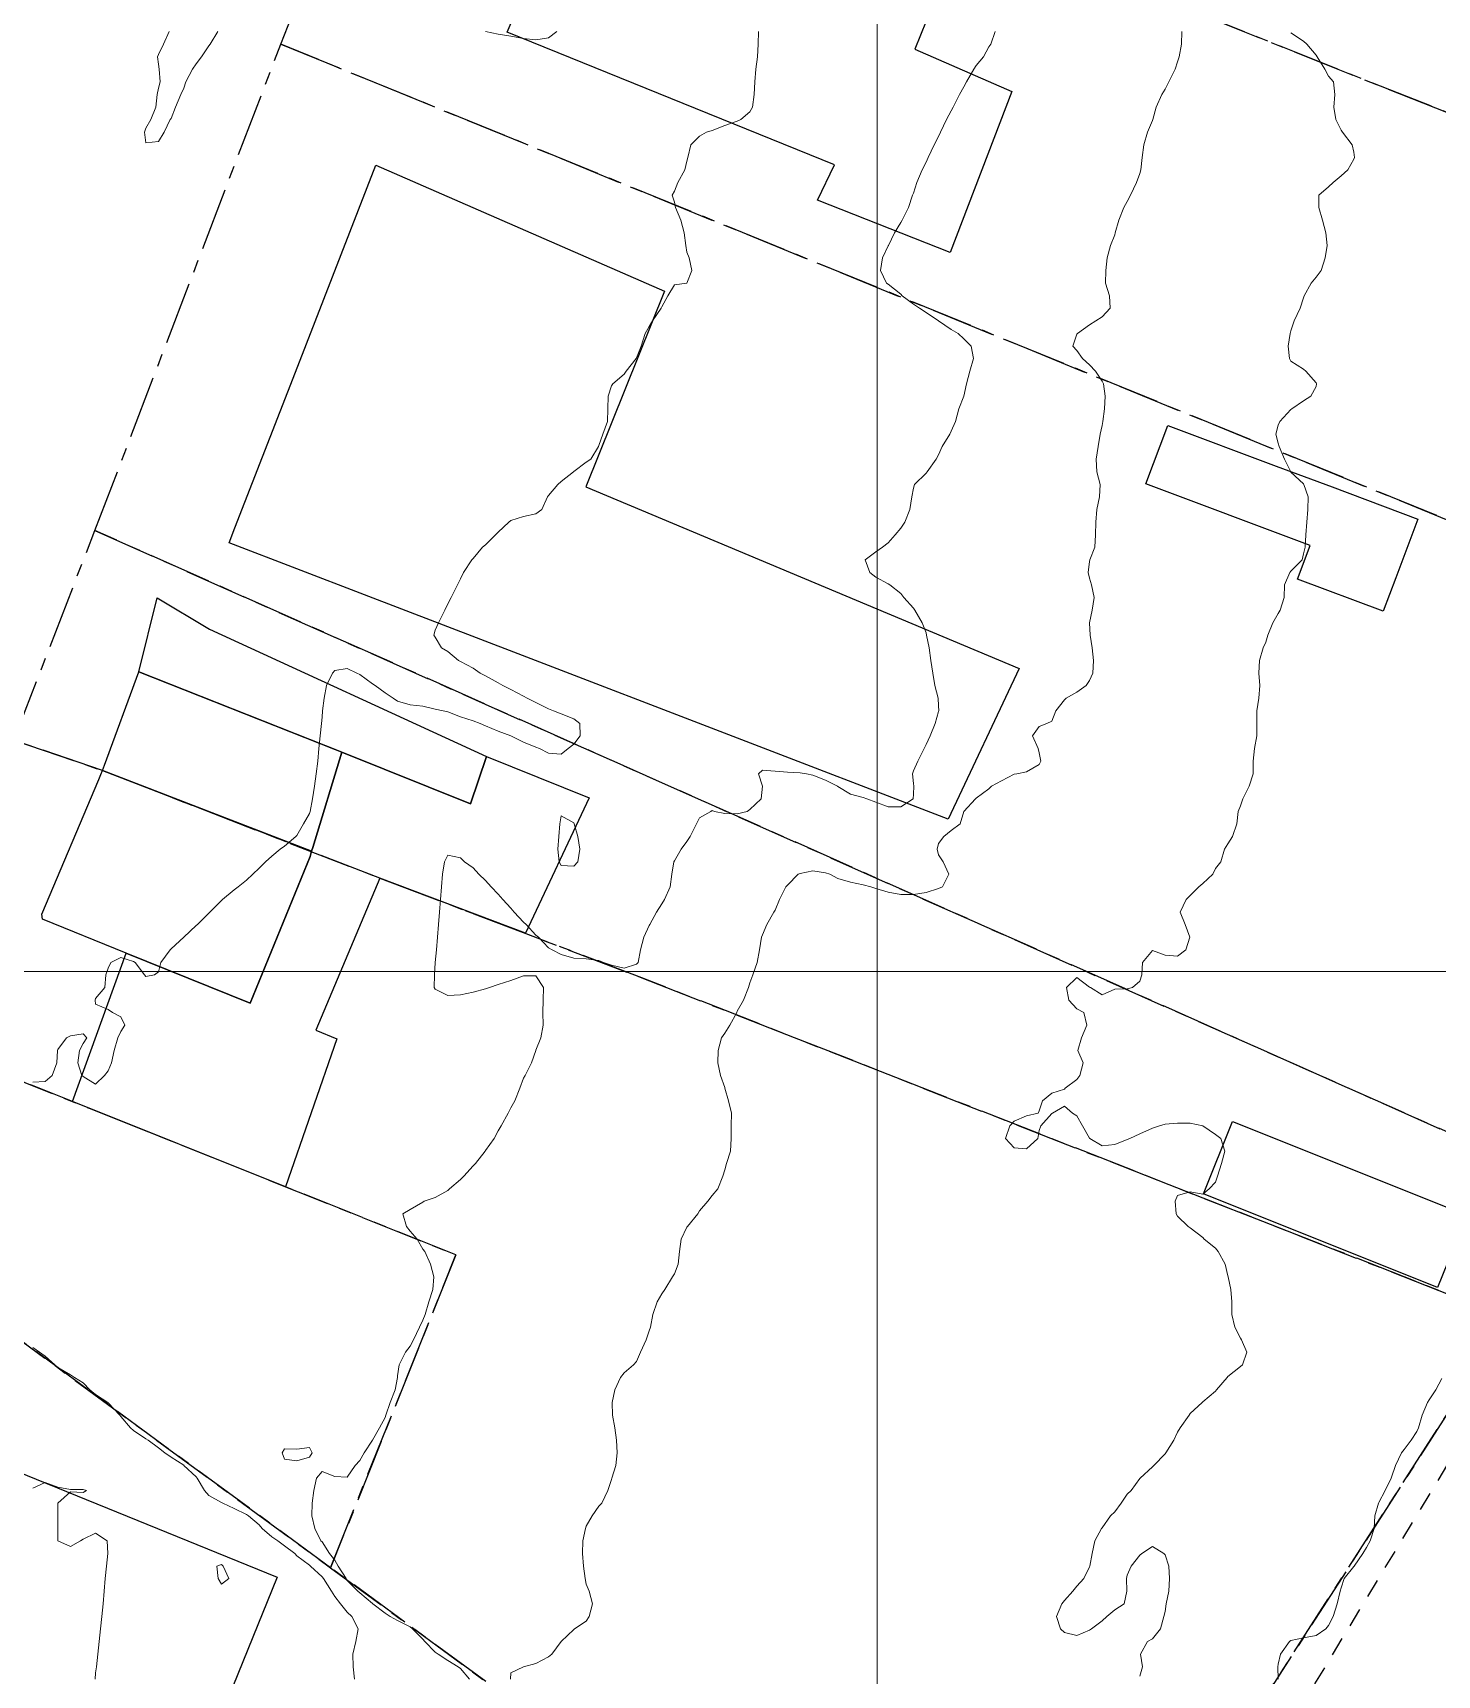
# Model space of a CAD drawing. Header units: centimetres. Extents: x 0 to 642158, y -847 to 649707.
# Drawn here: x 615833.3 to 615889.1, y 620159.4 to 620224.7 of the extents above; entities that cross this region are included whole.
import ezdxf

# ---------------------------------------------------------------- set-up
doc = ezdxf.new("R2010")
doc.units = ezdxf.units.CM
doc.header["$MEASUREMENT"] = 0
doc.linetypes.add('CENTERX2', pattern=[4, 2.5, -0.5, 0.5, -0.5])
doc.linetypes.add('JIS_02_0.7', pattern=[1.35, 0.75, -0.6])
for name, color, linetype, lineweight in [('MEV_grille', 254, 'Continuous', 9), ('WAL_parcellaire agricole', 7, 'JIS_02_0.7', 25), ('WAL_topographie 0.5', 253, 'Continuous', 20)]:
    doc.layers.add(name, color=color, linetype=linetype, lineweight=lineweight)
doc.layers.add('SPW_batiments', color=7, linetype='Continuous')
doc.layers.add('SPW_parcellaire cadastral', color=7, linetype='CENTERX2', lineweight=25, true_color=0xff0542)

# ---------------------------------------------------------------- blocks, each defined once
blk = doc.blocks.new('*U114')
at = {"layer": 'MEV_grille', "transparency": 33554687}
blk.add_lwpolyline([(-1338.461, 0), (1338.461, 0)], dxfattribs=at)
blk = doc.blocks.new('*U115')
at = {"layer": 'MEV_grille', "color": 0, "linetype": 'ByBlock', "lineweight": -2, "transparency": 16777216}
blk.add_blockref('*U114', (0, -2200), dxfattribs=at)
blk = doc.blocks.new('*U112')
at = {"layer": 'MEV_grille', "transparency": 33554687}
blk.add_lwpolyline([(0, 1825.476), (0, -1825.476)], dxfattribs=at)
blk = doc.blocks.new('*U113')
at = {"layer": 'MEV_grille', "color": 0, "linetype": 'ByBlock', "lineweight": -2, "transparency": 16777216}
blk.add_blockref('*U112', (500, 0), dxfattribs=at)

msp = doc.modelspace()

# ---------------------------------------------------------------- linework, layer by layer
at = {"layer": 'SPW_batiments'}
for points in [[(615869.211, 620226.284), (615868.311, 620224.05), (615872.161, 620222.368), (615869.712, 620215.967), (615864.444, 620218.05), (615865.111, 620219.45), (615852.111, 620224.732), (615852.222, 620225.001), (615853.443, 620227.948), (615855.127, 620232.015), (615869.211, 620226.284)], [(615843.78, 620211.449), (615846.883, 620219.439), (615858.363, 620214.427), (615855.225, 620206.654), (615872.454, 620199.434), (615869.627, 620193.446), (615852.542, 620200.01), (615846.43, 620202.358), (615841.052, 620204.424), (615841.282, 620205.017), (615843.78, 620211.449)], [(615884.012, 620204.317), (615877.49, 620206.766), (615878.364, 620209.095), (615882.671, 620207.478), (615884.886, 620206.646), (615888.296, 620205.366), (615887.422, 620203.037), (615886.922, 620201.705), (615883.512, 620202.985), (615884.012, 620204.317)], [(615845.532, 620196.103), (615837.468, 620199.301), (615838.192, 620202.245), (615840.277, 620200.992), (615851.281, 620195.932), (615850.648, 620194.048), (615845.532, 620196.103)], [(615845.272, 620196.206), (615845.532, 620196.103), (615844.38, 620192.313), (615844.334, 620192.17), (615836.024, 620195.372), (615836.101, 620195.584), (615837.468, 620199.301), (615845.272, 620196.206)], [(615850.648, 620194.048), (615851.281, 620195.932), (615855.364, 620194.283), (615852.832, 620188.916), (615847.048, 620191.098), (615844.499, 620185.048), (615845.333, 620184.715), (615843.299, 620178.832), (615834.833, 620182.214), (615836.968, 620188.114), (615841.891, 620186.122), (615844.278, 620191.951), (615844.334, 620192.17), (615844.38, 620192.313), (615845.532, 620196.103), (615850.648, 620194.048)], [(615844.334, 620192.17), (615844.278, 620191.951), (615841.891, 620186.122), (615836.968, 620188.114), (615833.632, 620189.463), (615833.617, 620189.664), (615835.871, 620195.012), (615835.959, 620195.22), (615836.024, 620195.372), (615844.334, 620192.17)], [(615880.932, 620181.429), (615890.239, 620177.701), (615889.084, 620174.818), (615879.778, 620178.546), (615880.932, 620181.429)], [(615842.968, 620163.315), (615839.269, 620154.197), (615826.119, 620159.513), (615827.366, 620162.59), (615828.608, 620165.66), (615829.818, 620168.646), (615842.968, 620163.315)]]:
    msp.add_lwpolyline(points, dxfattribs=at)
at = {"layer": 'SPW_parcellaire cadastral'}
for points in [[(615891.917, 620173.613), (615895.065, 620178.511), (615907.563, 620197.954), (615915.913, 620210.944), (615922.479, 620221.159), (615926.892, 620228.023), (615935.274, 620241.065), (615943.12, 620253.27), (615952.038, 620267.144), (615960.558, 620280.975), (615961.505, 620282.512), (615982.334, 620272.36), (615981.524, 620270.44), (615983.554, 620269.58), (615984.324, 620271.39), (616031.659, 620248.331), (615953.145, 620127.255), (615929.465, 620143.854), (615915.182, 620112.256), (615895.058, 620127.02), (615872.572, 620143.518), (615891.917, 620173.613)], [(615868.534, 620229.874), (615873.289, 620241.566), (615900.053, 620230.547), (615915.609, 620224.194), (615912.729, 620217.223), (615911.129, 620212.89), (615868.534, 620229.874)], [(615868.534, 620229.874), (615911.129, 620212.89), (615913.816, 620211.797), (615915.913, 620210.944), (615907.563, 620197.954), (615843.11, 620224.247), (615848.488, 620238.01), (615868.534, 620229.874)], [(615895.065, 620178.511), (615835.721, 620204.915), (615843.11, 620224.247), (615907.563, 620197.954), (615895.065, 620178.511)], [(615895.065, 620178.511), (615891.917, 620173.613), (615857.458, 620187.135), (615847.048, 620191.098), (615836.024, 620195.373), (615832.499, 620196.579), (615835.721, 620204.915), (615895.065, 620178.511)], [(615827.99, 620184.96), (615832.499, 620196.579), (615836.024, 620195.373), (615847.048, 620191.098), (615857.458, 620187.135), (615891.917, 620173.613), (615872.572, 620143.518), (615857.709, 620154.423), (615845.087, 620163.684), (615850.066, 620176.124), (615842.638, 620179.096), (615835.492, 620181.951), (615827.99, 620184.96)], [(615827.99, 620184.96), (615835.492, 620181.951), (615842.638, 620179.096), (615850.066, 620176.124), (615845.087, 620163.684), (615825.268, 620178.225), (615827.99, 620184.96)], [(615852.206, 620145.33), (615817.265, 620160.04), (615825.268, 620178.225), (615845.087, 620163.684), (615857.709, 620154.423), (615852.206, 620145.33)]]:
    msp.add_lwpolyline(points, dxfattribs=at)
at = {"layer": 'WAL_parcellaire agricole'}
msp.add_lwpolyline([(615877.22, 620147.518), (615924.71, 620226.023), (615928.647, 620227.83), (615931.997, 620231.311), (615943.094, 620247.952), (615951.343, 620258.273), (615960.371, 620278.134), (615993.264, 620331.947), (616017.942, 620372.032), (615963.19, 620391.276), (615973.037, 620417.176), (616056.597, 620386.744), (616059.267, 620380.924), (616063.397, 620381.285), (616066.427, 620382.985), (616069.336, 620390.146), (616076.375, 620398.886), (616078.075, 620402.286), (616081.594, 620403.867), (616125.44, 620371.795), (616138.159, 620363.094), (616141.274, 620365.797), (616150.914, 620359.078), (615936.082, 620036.976)], dxfattribs=at)
at = {"layer": 'WAL_topographie 0.5'}
for points in [[(615862.099, 620224.75), (615862.08, 620224.25), (615862.052, 620223.75), (615861.989, 620223.25), (615861.952, 620222.75), (615861.926, 620222.25), (615861.857, 620221.75), (615861.75, 620221.563), (615861.393, 620221.25), (615861.25, 620221.194), (615860.75, 620221.017), (615860.25, 620220.819), (615860.022, 620220.75), (615859.75, 620220.588), (615859.403, 620220.25), (615859.287, 620219.75), (615859.25, 620219.6), (615859.171, 620219.25), (615858.886, 620218.75), (615858.75, 620218.404), (615858.667, 620218.25), (615858.75, 620217.964), (615858.789, 620217.75), (615859.011, 620217.25), (615859.14, 620216.75), (615859.201, 620216.25), (615859.25, 620215.981), (615859.336, 620215.75), (615859.441, 620215.25), (615859.25, 620214.75), (615859.25, 620214.75), (615858.75, 620214.687), (615858.491, 620214.25), (615858.25, 620213.802), (615858.229, 620213.75), (615857.886, 620213.25), (615857.75, 620213.03), (615857.586, 620212.75), (615857.434, 620212.25), (615857.25, 620211.783), (615857.227, 620211.75), (615856.837, 620211.25), (615856.75, 620211.136), (615856.3, 620210.75), (615856.25, 620210.662), (615856.123, 620210.25), (615856.112, 620209.75), (615856.089, 620209.25), (615855.905, 620208.75), (615855.75, 620208.3), (615855.728, 620208.25), (615855.435, 620207.75), (615855.25, 620207.634), (615854.75, 620207.26), (615854.739, 620207.25), (615854.25, 620206.862), (615854.12, 620206.75), (615853.75, 620206.31), (615853.702, 620206.25), (615853.477, 620205.75), (615853.25, 620205.58), (615852.75, 620205.478), (615852.25, 620205.311), (615852.165, 620205.25), (615851.75, 620204.852), (615851.639, 620204.75), (615851.25, 620204.352), (615851.129, 620204.25), (615850.75, 620203.798), (615850.703, 620203.75), (615850.375, 620203.25), (615850.25, 620203), (615850.125, 620202.75), (615849.875, 620202.25), (615849.75, 620202), (615849.625, 620201.75), (615849.375, 620201.25), (615849.25, 620200.95), (615849.185, 620200.75), (615849.25, 620200.67), (615849.5, 620200.25), (615849.75, 620200.104), (615850.175, 620199.75), (615850.25, 620199.71), (615850.75, 620199.439), (615851.026, 620199.25), (615851.25, 620199.133), (615851.75, 620198.863), (615851.938, 620198.75), (615852.25, 620198.592), (615852.75, 620198.332), (615852.897, 620198.25), (615853.25, 620198.073), (615853.75, 620197.832), (615853.944, 620197.75), (615854.25, 620197.627), (615854.75, 620197.434), (615854.992, 620197.25), (615855, 620196.75), (615854.75, 620196.426), (615854.53, 620196.25), (615854.25, 620196.024), (615853.75, 620196.062), (615853.391, 620196.25), (615853.25, 620196.306), (615852.75, 620196.5), (615852.25, 620196.75), (615852.25, 620196.75), (615851.75, 620196.935), (615851.25, 620197.148), (615851.028, 620197.25), (615850.75, 620197.344), (615850.25, 620197.515), (615849.75, 620197.706), (615849.562, 620197.75), (615849.25, 620197.81), (615848.75, 620197.933), (615848.25, 620197.983), (615847.75, 620198.127), (615847.573, 620198.25), (615847.25, 620198.458), (615846.853, 620198.75), (615846.75, 620198.821), (615846.25, 620199.198), (615846.125, 620199.25), (615845.75, 620199.437), (615845.25, 620199.345), (615845.157, 620199.25), (615844.925, 620198.75), (615844.831, 620198.25), (615844.77, 620197.75), (615844.75, 620197.5), (615844.728, 620197.25), (615844.673, 620196.75), (615844.623, 620196.25), (615844.578, 620195.75), (615844.513, 620195.25), (615844.446, 620194.75), (615844.373, 620194.25), (615844.27, 620193.75), (615844.25, 620193.667), (615844.012, 620193.25), (615843.75, 620192.792), (615843.705, 620192.75), (615843.25, 620192.365), (615843.083, 620192.25), (615842.75, 620191.977), (615842.5, 620191.75), (615842.25, 620191.5), (615842, 620191.25), (615841.75, 620191.023), (615841.417, 620190.75), (615841.25, 620190.635), (615840.795, 620190.25), (615840.75, 620190.208), (615840.292, 620189.75), (615840.25, 620189.708), (615839.792, 620189.25), (615839.75, 620189.214), (615839.25, 620188.75), (615839.25, 620188.75), (615838.75, 620188.286), (615838.708, 620188.25), (615838.344, 620187.75), (615838.25, 620187.375), (615838.083, 620187.25), (615837.75, 620187.183), (615837.694, 620187.25), (615837.321, 620187.75), (615837.25, 620187.783), (615836.75, 620187.942), (615836.35, 620187.75), (615836.25, 620187.523), (615836.15, 620187.25), (615836.114, 620186.75), (615835.75, 620186.306), (615835.731, 620186.25), (615835.75, 620186.083), (615836.25, 620185.875), (615836.417, 620185.75), (615836.75, 620185.583), (615836.917, 620185.25), (615836.75, 620185), (615836.632, 620184.75), (615836.486, 620184.25), (615836.381, 620183.75), (615836.25, 620183.434), (615836.104, 620183.25), (615835.75, 620182.91), (615835.25, 620183.208), (615835.208, 620183.25), (615835.042, 620183.75), (615835.111, 620184.25), (615835.25, 620184.527), (615835.404, 620184.75), (615835.25, 620184.904), (615834.75, 620184.824), (615834.594, 620184.75), (615834.25, 620184.291), (615834.236, 620184.25), (615834.212, 620183.75), (615834.021, 620183.25), (615833.75, 620183.009), (615833.25, 620182.985)], [(615838.676, 620224.75), (615838.445, 620224.25), (615838.25, 620223.838), (615838.215, 620223.75), (615838.25, 620223.45), (615838.277, 620223.25), (615838.319, 620222.75), (615838.25, 620222.501), (615838.202, 620222.25), (615838.139, 620221.75), (615837.941, 620221.25), (615837.75, 620220.908), (615837.698, 620220.75), (615837.75, 620220.321), (615838.25, 620220.379), (615838.48, 620220.75), (615838.706, 620221.25), (615838.75, 620221.296), (615838.922, 620221.75), (615839.136, 620222.25), (615839.25, 620222.5), (615839.335, 620222.75), (615839.598, 620223.25), (615839.75, 620223.462), (615839.952, 620223.75), (615840.25, 620224.187), (615840.298, 620224.25), (615840.613, 620224.75)], [(615871.496, 620224.75), (615871.327, 620224.25), (615871.25, 620224.139), (615871.039, 620223.75), (615870.75, 620223.402), (615870.651, 620223.25), (615870.353, 620222.75), (615870.25, 620222.55), (615870.077, 620222.25), (615869.823, 620221.75), (615869.75, 620221.599), (615869.56, 620221.25), (615869.327, 620220.75), (615869.25, 620220.581), (615869.073, 620220.25), (615868.831, 620219.75), (615868.75, 620219.563), (615868.594, 620219.25), (615868.392, 620218.75), (615868.25, 620218.327), (615868.219, 620218.25), (615868.055, 620217.75), (615867.807, 620217.25), (615867.75, 620217.156), (615867.5, 620216.75), (615867.256, 620216.25), (615867.25, 620216.237), (615867.024, 620215.75), (615866.939, 620215.25), (615867.184, 620214.75), (615867.25, 620214.706), (615867.75, 620214.306), (615867.803, 620214.25), (615868.25, 620213.92), (615868.486, 620213.75), (615868.75, 620213.582), (615869.247, 620213.25), (615869.25, 620213.248), (615869.75, 620212.913), (615870.033, 620212.75), (615870.25, 620212.533), (615870.54, 620212.25), (615870.643, 620211.75), (615870.496, 620211.25), (615870.363, 620210.75), (615870.25, 620210.25), (615870.25, 620210.25), (615870.052, 620209.75), (615869.917, 620209.25), (615869.75, 620208.87), (615869.696, 620208.75), (615869.392, 620208.25), (615869.25, 620207.923), (615869.156, 620207.75), (615868.794, 620207.25), (615868.75, 620207.197), (615868.291, 620206.75), (615868.25, 620206.6), (615868.184, 620206.25), (615868.113, 620205.75), (615867.906, 620205.25), (615867.75, 620205.009), (615867.529, 620204.75), (615867.25, 620204.422), (615867.023, 620204.25), (615866.75, 620204.068), (615866.33, 620203.75), (615866.513, 620203.25), (615866.75, 620203.058), (615867.25, 620202.8), (615867.317, 620202.75), (615867.75, 620202.408), (615867.87, 620202.25), (615868.25, 620201.828), (615868.301, 620201.75), (615868.596, 620201.25), (615868.75, 620200.846), (615868.776, 620200.75), (615868.871, 620200.25), (615868.947, 620199.75), (615869.016, 620199.25), (615869.107, 620198.75), (615869.235, 620198.25), (615869.25, 620197.95), (615869.257, 620197.75), (615869.25, 620197.726), (615869.116, 620197.25), (615868.911, 620196.75), (615868.75, 620196.409), (615868.677, 620196.25), (615868.429, 620195.75), (615868.25, 620195.36), (615868.207, 620195.25), (615868.25, 620194.859), (615868.26, 620194.75), (615868.25, 620194.438), (615868.243, 620194.25), (615867.75, 620193.933), (615867.25, 620193.936), (615866.75, 620194.111), (615866.399, 620194.25), (615866.25, 620194.303), (615865.75, 620194.436), (615865.25, 620194.739), (615865.232, 620194.75), (615864.75, 620194.991), (615864.25, 620195.193), (615864, 620195.25), (615863.75, 620195.287), (615863.25, 620195.309), (615862.75, 620195.356), (615862.25, 620195.391), (615862.088, 620195.25), (615862.25, 620194.75), (615862.25, 620194.75), (615862.25, 620194.75), (615862.194, 620194.25), (615861.75, 620193.829), (615861.639, 620193.75), (615861.25, 620193.655), (615860.75, 620193.672), (615860.35, 620193.75), (615860.25, 620193.787), (615860.203, 620193.75), (615859.75, 620193.49), (615859.632, 620193.25), (615859.384, 620192.75), (615859.25, 620192.551), (615859.025, 620192.25), (615858.75, 620191.782), (615858.731, 620191.75), (615858.645, 620191.25), (615858.582, 620190.75), (615858.353, 620190.25), (615858.25, 620190.079), (615858.043, 620189.75), (615857.769, 620189.25), (615857.75, 620189.209), (615857.54, 620188.75), (615857.407, 620188.25), (615857.311, 620187.75), (615857.25, 620187.671), (615856.75, 620187.522), (615856.25, 620187.643), (615855.935, 620187.75), (615855.75, 620187.826), (615855.25, 620187.884), (615854.75, 620187.918), (615854.25, 620188.056), (615853.889, 620188.25), (615853.75, 620188.321), (615853.345, 620188.75), (615853.25, 620188.833), (615852.855, 620189.25), (615852.75, 620189.353), (615852.378, 620189.75), (615852.25, 620189.897), (615851.931, 620190.25), (615851.75, 620190.461), (615851.471, 620190.75), (615851.25, 620191.003), (615850.983, 620191.25), (615850.75, 620191.502), (615850.415, 620191.75), (615850.25, 620191.906), (615849.75, 620192.007), (615849.614, 620191.75), (615849.541, 620191.25), (615849.497, 620190.75), (615849.458, 620190.25), (615849.419, 620189.75), (615849.373, 620189.25), (615849.334, 620188.75), (615849.29, 620188.25), (615849.25, 620187.75), (615849.25, 620187.75), (615849.216, 620187.25), (615849.207, 620186.75), (615849.25, 620186.678), (615849.75, 620186.427), (615850.25, 620186.462), (615850.75, 620186.564), (615851.25, 620186.7), (615851.401, 620186.75), (615851.75, 620186.866), (615852.25, 620187.023), (615852.75, 620187.214), (615853.25, 620187.217), (615853.55, 620186.75), (615853.54, 620186.25), (615853.522, 620185.75), (615853.533, 620185.25), (615853.446, 620184.75), (615853.25, 620184.262), (615853.247, 620184.25), (615853.068, 620183.75), (615852.819, 620183.25), (615852.75, 620183.139), (615852.606, 620182.75), (615852.409, 620182.25), (615852.25, 620181.968), (615852.145, 620181.75), (615851.873, 620181.25), (615851.75, 620181.05), (615851.583, 620180.75), (615851.25, 620180.27), (615851.236, 620180.25), (615850.844, 620179.75), (615850.75, 620179.655), (615850.378, 620179.25), (615850.25, 620179.113), (615849.818, 620178.75), (615849.75, 620178.684), (615849.25, 620178.397), (615848.804, 620178.25), (615848.75, 620178.219), (615848.25, 620177.928), (615847.965, 620177.75), (615848.101, 620177.25), (615848.25, 620177.069), (615848.528, 620176.75), (615848.75, 620176.352), (615848.837, 620176.25), (615849.057, 620175.75), (615849.189, 620175.25), (615849.149, 620174.75), (615848.996, 620174.25), (615848.842, 620173.75), (615848.75, 620173.522), (615848.62, 620173.25), (615848.388, 620172.75), (615848.25, 620172.489), (615848.069, 620172.25), (615847.816, 620171.75), (615847.75, 620171.306), (615847.741, 620171.25), (615847.654, 620170.75), (615847.46, 620170.25), (615847.288, 620169.75), (615847.25, 620169.655), (615847.028, 620169.25), (615846.75, 620168.75), (615846.75, 620168.75), (615846.418, 620168.25), (615846.25, 620167.943), (615846.06, 620167.75), (615845.75, 620167.289), (615845.25, 620167.309), (615844.75, 620167.515), (615844.525, 620167.25), (615844.416, 620166.75), (615844.35, 620166.25), (615844.344, 620165.75), (615844.456, 620165.25), (615844.698, 620164.75), (615844.75, 620164.708), (615845.04, 620164.25), (615845.25, 620163.982), (615845.392, 620163.75), (615845.701, 620163.25), (615845.75, 620163.183), (615846.166, 620162.75), (615846.25, 620162.681), (615846.75, 620162.262), (615846.762, 620162.25), (615847.25, 620161.881), (615847.45, 620161.75), (615847.75, 620161.588), (615848.25, 620161.328), (615848.344, 620161.25), (615848.75, 620160.839), (615848.834, 620160.75), (615849.25, 620160.33), (615849.357, 620160.25), (615849.75, 620160.002), (615850.153, 620159.75), (615850.25, 620159.674), (615850.612, 620159.25)], [(615851.25, 620224.75), (615851.75, 620224.644), (615852.25, 620224.569), (615852.75, 620224.48), (615853.25, 620224.42), (615853.75, 620224.499), (615854.084, 620224.75)], [(615878.911, 620224.75), (615878.902, 620224.25), (615878.808, 620223.75), (615878.75, 620223.545), (615878.653, 620223.25), (615878.395, 620222.75), (615878.25, 620222.464), (615878.123, 620222.25), (615877.9, 620221.75), (615877.761, 620221.25), (615877.75, 620221.214), (615877.559, 620220.75), (615877.409, 620220.25), (615877.341, 620219.75), (615877.285, 620219.25), (615877.25, 620219.104), (615877.119, 620218.75), (615876.882, 620218.25), (615876.75, 620218), (615876.607, 620217.75), (615876.408, 620217.25), (615876.274, 620216.75), (615876.25, 620216.676), (615876.078, 620216.25), (615875.944, 620215.75), (615875.891, 620215.25), (615875.89, 620214.75), (615876.044, 620214.25), (615876.065, 620213.75), (615875.75, 620213.413), (615875.5, 620213.25), (615875.25, 620213.094), (615874.766, 620212.75), (615874.75, 620212.719), (615874.59, 620212.25), (615874.75, 620212.067), (615874.97, 620211.75), (615875.25, 620211.504), (615875.48, 620211.25), (615875.75, 620210.85), (615875.805, 620210.75), (615875.876, 620210.25), (615875.848, 620209.75), (615875.783, 620209.25), (615875.75, 620209.088), (615875.667, 620208.75), (615875.588, 620208.25), (615875.512, 620207.75), (615875.533, 620207.25), (615875.67, 620206.75), (615875.649, 620206.25), (615875.533, 620205.75), (615875.496, 620205.25), (615875.489, 620204.75), (615875.466, 620204.25), (615875.267, 620203.75), (615875.25, 620203.679), (615875.193, 620203.25), (615875.25, 620203.019), (615875.323, 620202.75), (615875.427, 620202.25), (615875.36, 620201.75), (615875.25, 620201.25), (615875.274, 620200.75), (615875.358, 620200.25), (615875.41, 620199.75), (615875.384, 620199.25), (615875.25, 620198.947), (615875.121, 620198.75), (615874.75, 620198.491), (615874.315, 620198.25), (615874.25, 620198.18), (615873.914, 620197.75), (615873.75, 620197.341), (615873.55, 620197.25), (615873.25, 620197.125), (615872.977, 620196.75), (615873.214, 620196.25), (615873.25, 620196.083), (615873.315, 620195.75), (615873.25, 620195.619), (615872.75, 620195.328), (615872.361, 620195.25), (615872.25, 620195.228), (615871.75, 620194.97), (615871.356, 620194.75), (615871.25, 620194.65), (615870.75, 620194.282), (615870.711, 620194.25), (615870.25, 620193.75), (615870.25, 620193.75), (615870.111, 620193.25), (615869.75, 620192.995), (615869.459, 620192.75), (615869.25, 620192.477), (615869.196, 620192.25), (615869.25, 620192.023), (615869.434, 620191.75), (615869.661, 620191.25), (615869.401, 620190.75), (615869.25, 620190.685), (615868.75, 620190.524), (615868.25, 620190.443), (615867.75, 620190.441), (615867.25, 620190.534), (615866.75, 620190.689), (615866.561, 620190.75), (615866.25, 620190.829), (615865.75, 620190.943), (615865.25, 620191.089), (615864.925, 620191.25), (615864.75, 620191.312), (615864.25, 620191.385), (615863.75, 620191.287), (615863.671, 620191.25), (615863.25, 620190.819), (615863.177, 620190.75), (615862.926, 620190.25), (615862.75, 620189.819), (615862.706, 620189.75), (615862.426, 620189.25), (615862.25, 620188.844), (615862.207, 620188.75), (615862.132, 620188.25), (615862.045, 620187.75), (615861.864, 620187.25), (615861.75, 620186.938), (615861.694, 620186.75), (615861.495, 620186.25), (615861.25, 620185.804), (615861.229, 620185.75), (615860.948, 620185.25), (615860.75, 620184.929), (615860.623, 620184.75), (615860.486, 620184.25), (615860.48, 620183.75), (615860.587, 620183.25), (615860.75, 620182.779), (615860.759, 620182.75), (615860.903, 620182.25), (615861.015, 620181.75), (615861.009, 620181.25), (615861.009, 620180.75), (615860.981, 620180.25), (615860.818, 620179.75), (615860.75, 620179.5), (615860.682, 620179.25), (615860.475, 620178.75), (615860.25, 620178.485), (615860.083, 620178.25), (615859.75, 620177.869), (615859.68, 620177.75), (615859.266, 620177.25), (615859.25, 620177.226), (615859.023, 620176.75), (615858.957, 620176.25), (615858.897, 620175.75), (615858.75, 620175.365), (615858.682, 620175.25), (615858.375, 620174.75), (615858.25, 620174.571), (615858.07, 620174.25), (615857.895, 620173.75), (615857.795, 620173.25), (615857.75, 620173.1), (615857.625, 620172.75), (615857.403, 620172.25), (615857.25, 620171.883), (615857.125, 620171.75), (615856.75, 620171.434), (615856.61, 620171.25), (615856.385, 620170.75), (615856.273, 620170.25), (615856.294, 620169.75), (615856.38, 620169.25), (615856.454, 620168.75), (615856.474, 620168.25), (615856.417, 620167.75), (615856.269, 620167.25), (615856.25, 620167.188), (615856.11, 620166.75), (615855.869, 620166.25), (615855.75, 620166.131), (615855.483, 620165.75), (615855.25, 620165.338), (615855.214, 620165.25), (615855.107, 620164.75), (615855.103, 620164.25), (615855.143, 620163.75), (615855.201, 620163.25), (615855.25, 620163.028), (615855.359, 620162.75), (615855.5, 620162.25), (615855.368, 620161.75), (615855.25, 620161.563), (615854.781, 620161.25), (615854.75, 620161.234), (615854.25, 620160.75), (615854.25, 620160.75), (615853.875, 620160.25), (615853.75, 620160.138), (615853.25, 620159.882), (615852.75, 620159.75), (615852.75, 620159.75), (615852.25, 620159.5), (615852.24, 620159.25)], [(615883.25, 620224.7), (615883.75, 620224.365), (615883.88, 620224.25), (615884.25, 620223.817), (615884.298, 620223.75), (615884.597, 620223.25), (615884.75, 620222.971), (615884.942, 620222.75), (615884.996, 620222.25), (615884.961, 620221.75), (615885.04, 620221.25), (615885.25, 620220.831), (615885.297, 620220.75), (615885.684, 620220.25), (615885.75, 620219.959), (615885.785, 620219.75), (615885.75, 620219.682), (615885.508, 620219.25), (615885.25, 620219.011), (615884.936, 620218.75), (615884.75, 620218.581), (615884.366, 620218.25), (615884.36, 620217.75), (615884.513, 620217.25), (615884.642, 620216.75), (615884.69, 620216.25), (615884.617, 620215.75), (615884.448, 620215.25), (615884.25, 620214.986), (615884.057, 620214.75), (615883.779, 620214.25), (615883.75, 620214.171), (615883.617, 620213.75), (615883.381, 620213.25), (615883.25, 620212.85), (615883.217, 620212.75), (615883.137, 620212.25), (615883.192, 620211.75), (615883.25, 620211.643), (615883.75, 620211.324), (615883.848, 620211.25), (615884.25, 620210.792), (615884.271, 620210.75), (615884.25, 620210.643), (615884.046, 620210.25), (615883.75, 620210.076), (615883.295, 620209.75), (615883.25, 620209.72), (615882.807, 620209.25), (615882.75, 620209.1), (615882.659, 620208.75), (615882.75, 620208.382), (615882.782, 620208.25), (615882.997, 620207.75), (615883.244, 620207.25), (615883.25, 620207.24), (615883.75, 620206.771), (615883.769, 620206.75), (615883.937, 620206.25), (615883.929, 620205.75), (615883.884, 620205.25), (615883.849, 620204.75), (615883.812, 620204.25), (615883.75, 620203.984), (615883.701, 620203.75), (615883.25, 620203.306), (615883.206, 620203.25), (615883, 620202.75), (615882.987, 620202.25), (615882.829, 620201.75), (615882.75, 620201.611), (615882.536, 620201.25), (615882.34, 620200.75), (615882.25, 620200.481), (615882.153, 620200.25), (615882.01, 620199.75), (615881.983, 620199.25), (615882.017, 620198.75), (615881.983, 620198.25), (615881.899, 620197.75), (615881.897, 620197.25), (615881.893, 620196.75), (615881.803, 620196.25), (615881.75, 620195.75), (615881.75, 620195.25), (615881.75, 620195.25), (615881.598, 620194.75), (615881.343, 620194.25), (615881.25, 620193.972), (615881.161, 620193.75), (615881.106, 620193.25), (615880.926, 620192.75), (615880.75, 620192.467), (615880.607, 620192.25), (615880.464, 620191.75), (615880.25, 620191.477), (615880.15, 620191.25), (615879.75, 620190.88), (615879.591, 620190.75), (615879.25, 620190.401), (615879.083, 620190.25), (615878.855, 620189.75), (615879.044, 620189.25), (615879.232, 620188.75), (615879.074, 620188.25), (615878.75, 620187.996), (615878.25, 620188.034), (615877.75, 620188.226), (615877.35, 620187.75), (615877.321, 620187.25), (615877.25, 620187), (615876.95, 620186.75), (615876.75, 620186.702), (615876.25, 620186.683), (615875.75, 620186.462), (615875.281, 620186.75), (615875.25, 620186.76), (615874.75, 620187.141), (615874.333, 620186.75), (615874.425, 620186.25), (615874.75, 620185.908), (615875.023, 620185.75), (615875.139, 620185.25), (615874.929, 620184.75), (615874.783, 620184.25), (615874.991, 620183.75), (615874.861, 620183.25), (615874.75, 620183.09), (615874.278, 620182.75), (615874.25, 620182.708), (615873.75, 620182.555), (615873.383, 620182.25), (615873.25, 620181.85), (615873.211, 620181.75), (615872.75, 620181.648), (615872.25, 620181.438), (615872.077, 620181.25), (615871.914, 620180.75), (615872.25, 620180.375), (615872.75, 620180.34), (615873.19, 620180.75), (615873.25, 620181.062), (615873.311, 620181.25), (615873.75, 620181.739), (615873.783, 620181.75), (615874.25, 620182.03), (615874.568, 620181.75), (615874.75, 620181.645), (615874.964, 620181.25), (615875.25, 620180.762), (615875.262, 620180.75), (615875.75, 620180.45), (615876.25, 620180.508), (615876.75, 620180.703), (615876.855, 620180.75), (615877.25, 620180.937), (615877.75, 620181.152), (615878.025, 620181.25), (615878.25, 620181.316), (615878.75, 620181.35), (615879.25, 620181.361), (615879.75, 620181.25), (615879.75, 620181.25), (615880.25, 620180.909), (615880.462, 620180.75), (615880.62, 620180.25), (615880.489, 620179.75), (615880.335, 620179.25), (615880.25, 620179.016), (615880, 620178.75), (615879.75, 620178.528), (615879.25, 620178.631), (615878.75, 620178.481), (615878.656, 620178.25), (615878.696, 620177.75), (615878.75, 620177.655), (615879.175, 620177.25), (615879.25, 620177.198), (615879.75, 620176.813), (615879.798, 620176.75), (615880.25, 620176.382), (615880.356, 620176.25), (615880.636, 620175.75), (615880.75, 620175.286), (615880.759, 620175.25), (615880.865, 620174.75), (615880.904, 620174.25), (615880.907, 620173.75), (615881.019, 620173.25), (615881.25, 620172.804), (615881.293, 620172.75), (615881.506, 620172.25), (615881.324, 620171.75), (615881.25, 620171.679), (615880.75, 620171.282), (615880.719, 620171.25), (615880.3, 620170.75), (615880.25, 620170.704), (615879.75, 620170.279), (615879.722, 620170.25), (615879.25, 620169.814), (615879.202, 620169.75), (615878.857, 620169.25), (615878.75, 620169.068), (615878.596, 620168.75), (615878.279, 620168.25), (615878.25, 620168.212), (615877.8, 620167.75), (615877.75, 620167.689), (615877.267, 620167.25), (615877.25, 620167.232), (615876.904, 620166.75), (615876.75, 620166.614), (615876.5, 620166.25), (615876.25, 620165.91), (615876.087, 620165.75), (615875.75, 620165.266), (615875.728, 620165.25), (615875.453, 620164.75), (615875.353, 620164.25), (615875.267, 620163.75), (615875.25, 620163.725), (615875.018, 620163.25), (615874.75, 620162.953), (615874.587, 620162.75), (615874.25, 620162.381), (615874.146, 620162.25), (615873.941, 620161.75), (615874.1, 620161.25), (615874.25, 620161.105), (615874.75, 620160.984), (615875.25, 620161.2), (615875.326, 620161.25), (615875.75, 620161.576), (615875.933, 620161.75), (615876.25, 620162.01), (615876.625, 620162.25), (615876.728, 620162.75), (615876.721, 620163.25), (615876.75, 620163.393), (615876.897, 620163.75), (615877.25, 620164.179), (615877.327, 620164.25), (615877.75, 620164.525), (615878.208, 620164.25), (615878.25, 620164.2), (615878.395, 620163.75), (615878.433, 620163.25), (615878.403, 620162.75), (615878.289, 620162.25), (615878.25, 620161.938), (615878.204, 620161.75), (615878.071, 620161.25), (615877.75, 620160.859), (615877.558, 620160.75), (615877.274, 620160.25), (615877.355, 620159.75), (615877.25, 620159.375)], [(615854.91, 620191.75), (615854.75, 620191.572), (615854.25, 620191.606), (615854.168, 620191.75), (615854.124, 620192.25), (615854.154, 620192.75), (615854.2, 620193.25), (615854.25, 620193.576), (615854.75, 620193.3), (615854.765, 620193.25), (615854.909, 620192.75), (615854.995, 620192.25), (615854.91, 620191.75)], [(615833.25, 620172.443), (615833.518, 620172.25), (615833.75, 620172.099), (615834.133, 620171.75), (615834.25, 620171.643), (615834.75, 620171.353), (615834.907, 620171.25), (615835.25, 620171.028), (615835.526, 620170.75), (615835.75, 620170.568), (615836.23, 620170.25), (615836.25, 620170.237), (615836.71, 620169.75), (615836.75, 620169.697), (615837.133, 620169.25), (615837.25, 620169.14), (615837.75, 620168.811), (615837.833, 620168.75), (615838.25, 620168.454), (615838.506, 620168.25), (615838.75, 620168.08), (615839.25, 620167.755), (615839.258, 620167.75), (615839.75, 620167.295), (615839.784, 620167.25), (615840.077, 620166.75), (615840.25, 620166.562), (615840.75, 620166.278), (615840.809, 620166.25), (615841.25, 620166.041), (615841.75, 620165.803), (615841.824, 620165.75), (615842.25, 620165.389), (615842.374, 620165.25), (615842.75, 620164.914), (615842.994, 620164.75), (615843.25, 620164.555), (615843.662, 620164.25), (615843.75, 620164.162), (615844.25, 620163.786), (615844.294, 620163.75), (615844.75, 620163.318), (615844.805, 620163.25), (615845.125, 620162.75), (615845.25, 620162.544), (615845.476, 620162.25), (615845.75, 620161.917), (615845.932, 620161.75), (615846.181, 620161.25), (615846.095, 620160.75), (615845.97, 620160.25), (615845.988, 620159.75), (615846.042, 620159.25)], [(615889.25, 620171.213), (615889.005, 620170.75), (615888.75, 620170.356), (615888.676, 620170.25), (615888.464, 620169.75), (615888.322, 620169.25), (615888.25, 620169.097), (615888.033, 620168.75), (615887.75, 620168.388), (615887.648, 620168.25), (615887.406, 620167.75), (615887.25, 620167.281), (615887.237, 620167.25), (615887, 620166.75), (615886.75, 620166.276), (615886.735, 620166.25), (615886.583, 620165.75), (615886.557, 620165.25), (615886.403, 620164.75), (615886.25, 620164.493), (615886.105, 620164.25), (615885.764, 620163.75), (615885.75, 620163.728), (615885.363, 620163.25), (615885.25, 620162.885), (615885.216, 620162.75), (615885.096, 620162.25), (615884.932, 620161.75), (615884.75, 620161.389), (615884.635, 620161.25), (615884.25, 620160.992), (615883.75, 620160.899), (615883.25, 620160.785), (615883.199, 620160.75), (615882.833, 620160.25), (615882.75, 620159.857), (615882.735, 620159.75), (615882.745, 620159.25)], [(615844.25, 620168.083), (615844.35, 620168.25), (615844.25, 620168.464), (615843.75, 620168.396), (615843.25, 620168.417), (615843.167, 620168.25), (615843.25, 620168), (615843.75, 620167.932), (615844.25, 620168.083)], [(615833.25, 620166.85), (615833.75, 620167.075), (615834.25, 620166.889), (615834.75, 620166.789), (615835.25, 620166.79), (615835.393, 620166.75), (615835.25, 620166.679), (615834.75, 620166.705), (615834.25, 620166.25), (615834.25, 620165.75), (615834.25, 620165.25), (615834.25, 620164.75), (615834.75, 620164.528), (615835.15, 620164.75), (615835.25, 620164.813), (615835.75, 620165.059), (615836.214, 620164.75), (615836.234, 620164.25), (615836.186, 620163.75), (615836.125, 620163.25), (615836.083, 620162.75), (615836.047, 620162.25), (615836, 620161.75), (615835.944, 620161.25), (615835.893, 620160.75), (615835.841, 620160.25), (615835.781, 620159.75), (615835.75, 620159.5), (615835.725, 620159.25)], [(615841.04, 620163.25), (615840.75, 620163.025), (615840.621, 620163.25), (615840.573, 620163.75), (615840.75, 620163.808), (615840.82, 620163.75), (615841.04, 620163.25)]]:
    msp.add_lwpolyline(points, dxfattribs=at)

# ---------------------------------------------------------------- block references
at = {"layer": 'MEV_grille', "transparency": 33554687}
for name, p in [('*U113', (615366.814, 620593.644)), ('*U115', (616669.481, 622387.381))]:
    msp.add_blockref(name, p, dxfattribs=at)

doc.saveas('drawing.dxf')
